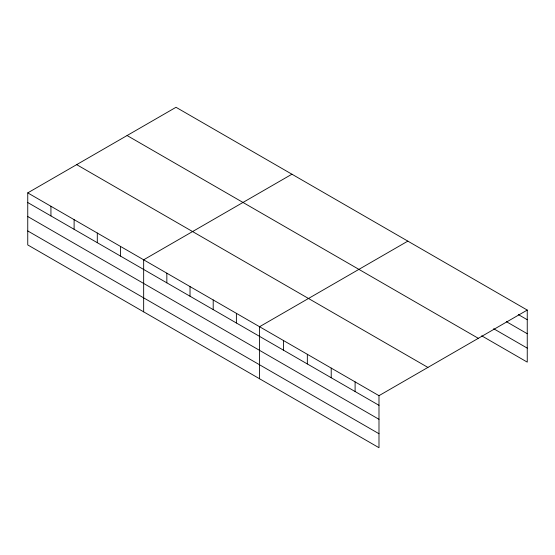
<?xml version="1.0" encoding="UTF-8"?>
<svg xmlns="http://www.w3.org/2000/svg" width="555" height="555" viewBox="0 0 555 555"><rect width="100%" height="100%" fill="white"/><g stroke="black" fill="none" stroke-linecap="round" stroke-linejoin="round"><path stroke-width="0.83" d="M378.989 419.309L378.989 395.673L27.75 192.883L27.75 244.928L378.989 447.712L378.989 419.309L27.75 216.526M481.719 335.83L527.25 362.117L527.25 310.072L176.011 107.288L27.75 192.883M291.923 174.208L143.662 259.802L143.662 311.848M407.828 241.127L259.567 326.722L259.567 378.767M378.989 395.673L527.25 310.072M518.294 314.553L527.25 319.722M506.354 321.65L527.25 333.715M493.666 328.733L527.25 348.124M127.088 135.531L478.327 338.321M76.673 164.641L427.912 367.424M27.75 202.54L378.989 405.323M27.75 230.942L378.989 433.726M355.103 381.882L355.103 391.532M331.217 368.09L331.217 377.747M307.338 354.305L307.338 363.955M283.452 340.513L283.452 350.163M236.388 313.339L236.388 322.989M213.203 299.957L213.203 309.607M190.025 286.574L190.025 296.224M166.84 273.185L166.84 282.842M120.477 246.42L120.477 256.07M97.298 233.038L97.298 242.688M74.113 219.655L74.113 229.305M50.935 206.266L50.935 215.923"/></g></svg>
